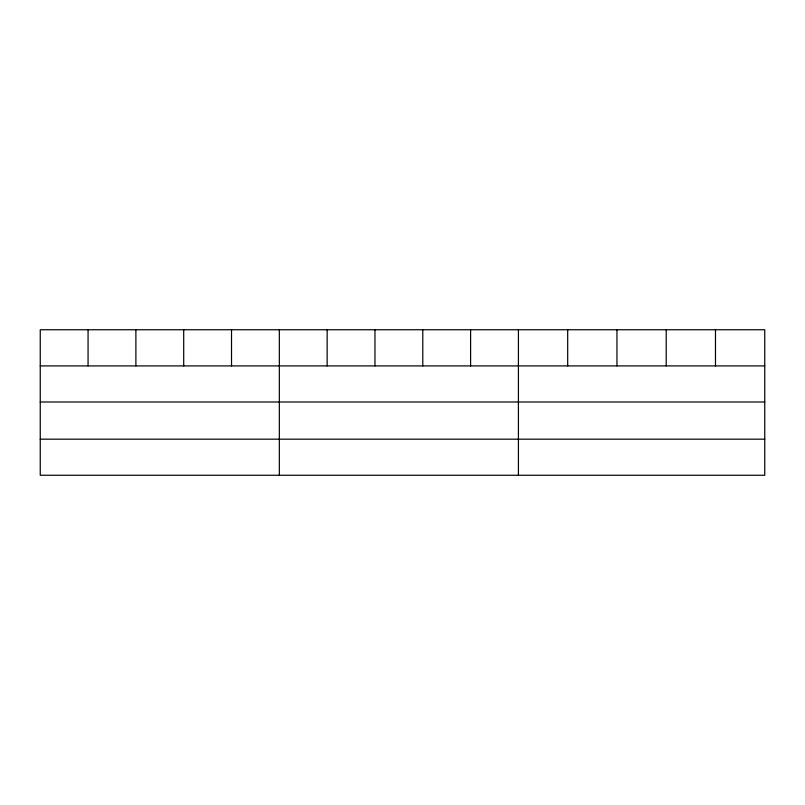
<?xml version="1.0" encoding="UTF-8"?>
<svg xmlns="http://www.w3.org/2000/svg" width="805" height="805" viewBox="0 0 805 805"><rect width="100%" height="100%" fill="white"/><g stroke="black" fill="none" stroke-linecap="round" stroke-linejoin="round"><path stroke-width="1.21" d="M764.75 401.997L764.75 329.748L40.25 329.748L40.25 475.252L764.75 475.252L764.75 401.997L40.25 401.997M40.25 365.913L764.75 365.913M40.25 439.178L764.75 439.178M715.484 329.748L715.484 365.913M666.218 329.748L666.218 365.913M616.952 329.748L616.952 365.913M567.686 329.748L567.686 365.913M518.42 329.748L518.42 475.252M470.603 329.748L470.603 365.913M422.786 329.748L422.786 365.913M374.969 329.748L374.969 365.913M327.152 329.748L327.152 365.913M279.335 329.748L279.335 475.252M231.518 329.748L231.518 365.913M183.701 329.748L183.701 365.913M135.884 329.748L135.884 365.913M88.067 329.748L88.067 365.913"/></g></svg>
